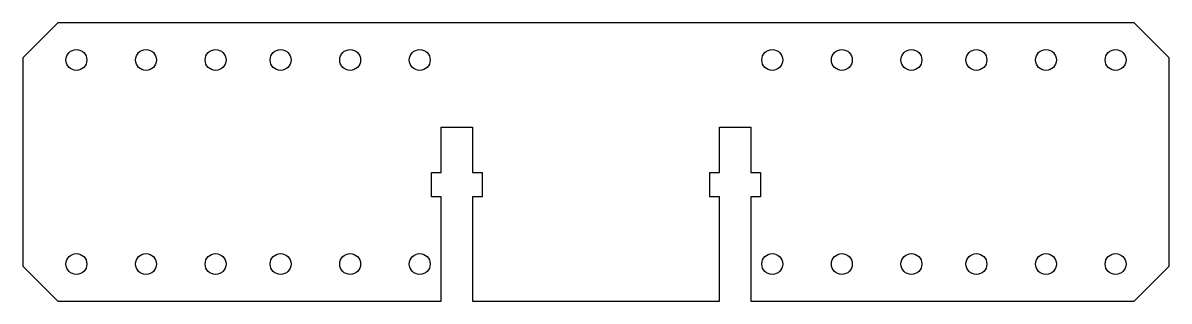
# Model space of a CAD drawing. Header units: millimetres. Extents: x -82 to 82, y -20 to 20.
import ezdxf

# ---------------------------------------------------------------- set-up
doc = ezdxf.new("R2010")
doc.units = ezdxf.units.MM

msp = doc.modelspace()

# ---------------------------------------------------------------- linework, layer by layer
at = {"color": 7, "linetype": 'Continuous', "lineweight": 25}
for p, q in [((-82.36, 15), (-77.36, 20)), ((77.36, 20), (-77.36, 20)), ((77.36, 20), (82.36, 15)), ((-82.36, 15), (-82.36, -15)), ((82.36, -15), (82.36, 15)), ((-22.25, 5), (-17.75, 5)), ((-22.25, -1.5), (-22.25, 5)), ((-17.75, 5), (-17.75, -1.5)), ((17.75, 5), (22.25, 5)), ((17.75, -1.5), (17.75, 5)), ((22.25, 5), (22.25, -1.5)), ((-23.65, -1.5), (-22.25, -1.5)), ((-23.65, -5), (-23.65, -1.5)), ((-17.75, -1.5), (-16.35, -1.5)), ((-16.35, -1.5), (-16.35, -5)), ((16.35, -1.5), (17.75, -1.5)), ((16.35, -5), (16.35, -1.5)), ((22.25, -1.5), (23.65, -1.5)), ((23.65, -1.5), (23.65, -5)), ((-22.25, -5), (-23.65, -5)), ((-22.25, -20), (-22.25, -5)), ((-17.75, -5), (-17.75, -20)), ((-16.35, -5), (-17.75, -5)), ((17.75, -5), (16.35, -5)), ((17.75, -20), (17.75, -5)), ((22.25, -5), (22.25, -20)), ((23.65, -5), (22.25, -5)), ((-77.36, -20), (-82.36, -15)), ((82.36, -15), (77.36, -20)), ((-77.36, -20), (-22.25, -20)), ((-17.75, -20), (17.75, -20)), ((22.25, -20), (77.36, -20))]:
    msp.add_line(p, q, dxfattribs=at)
for centre in [(-74.67, 14.67), (-64.67, 14.67), (-54.67, 14.67), (-45.33, 14.67), (-35.33, 14.67), (-25.33, 14.67), (25.33, 14.67), (35.33, 14.67), (45.33, 14.67), (54.67, 14.67), (64.67, 14.67), (74.67, 14.67), (-74.67, -14.67), (-64.67, -14.67), (-54.67, -14.67), (-45.33, -14.67), (-35.33, -14.67), (-25.33, -14.67), (25.33, -14.67), (35.33, -14.67), (45.33, -14.67), (54.67, -14.67), (64.67, -14.67), (74.67, -14.67)]:
    msp.add_circle(centre, 1.5, dxfattribs=at)

doc.saveas('drawing.dxf')
